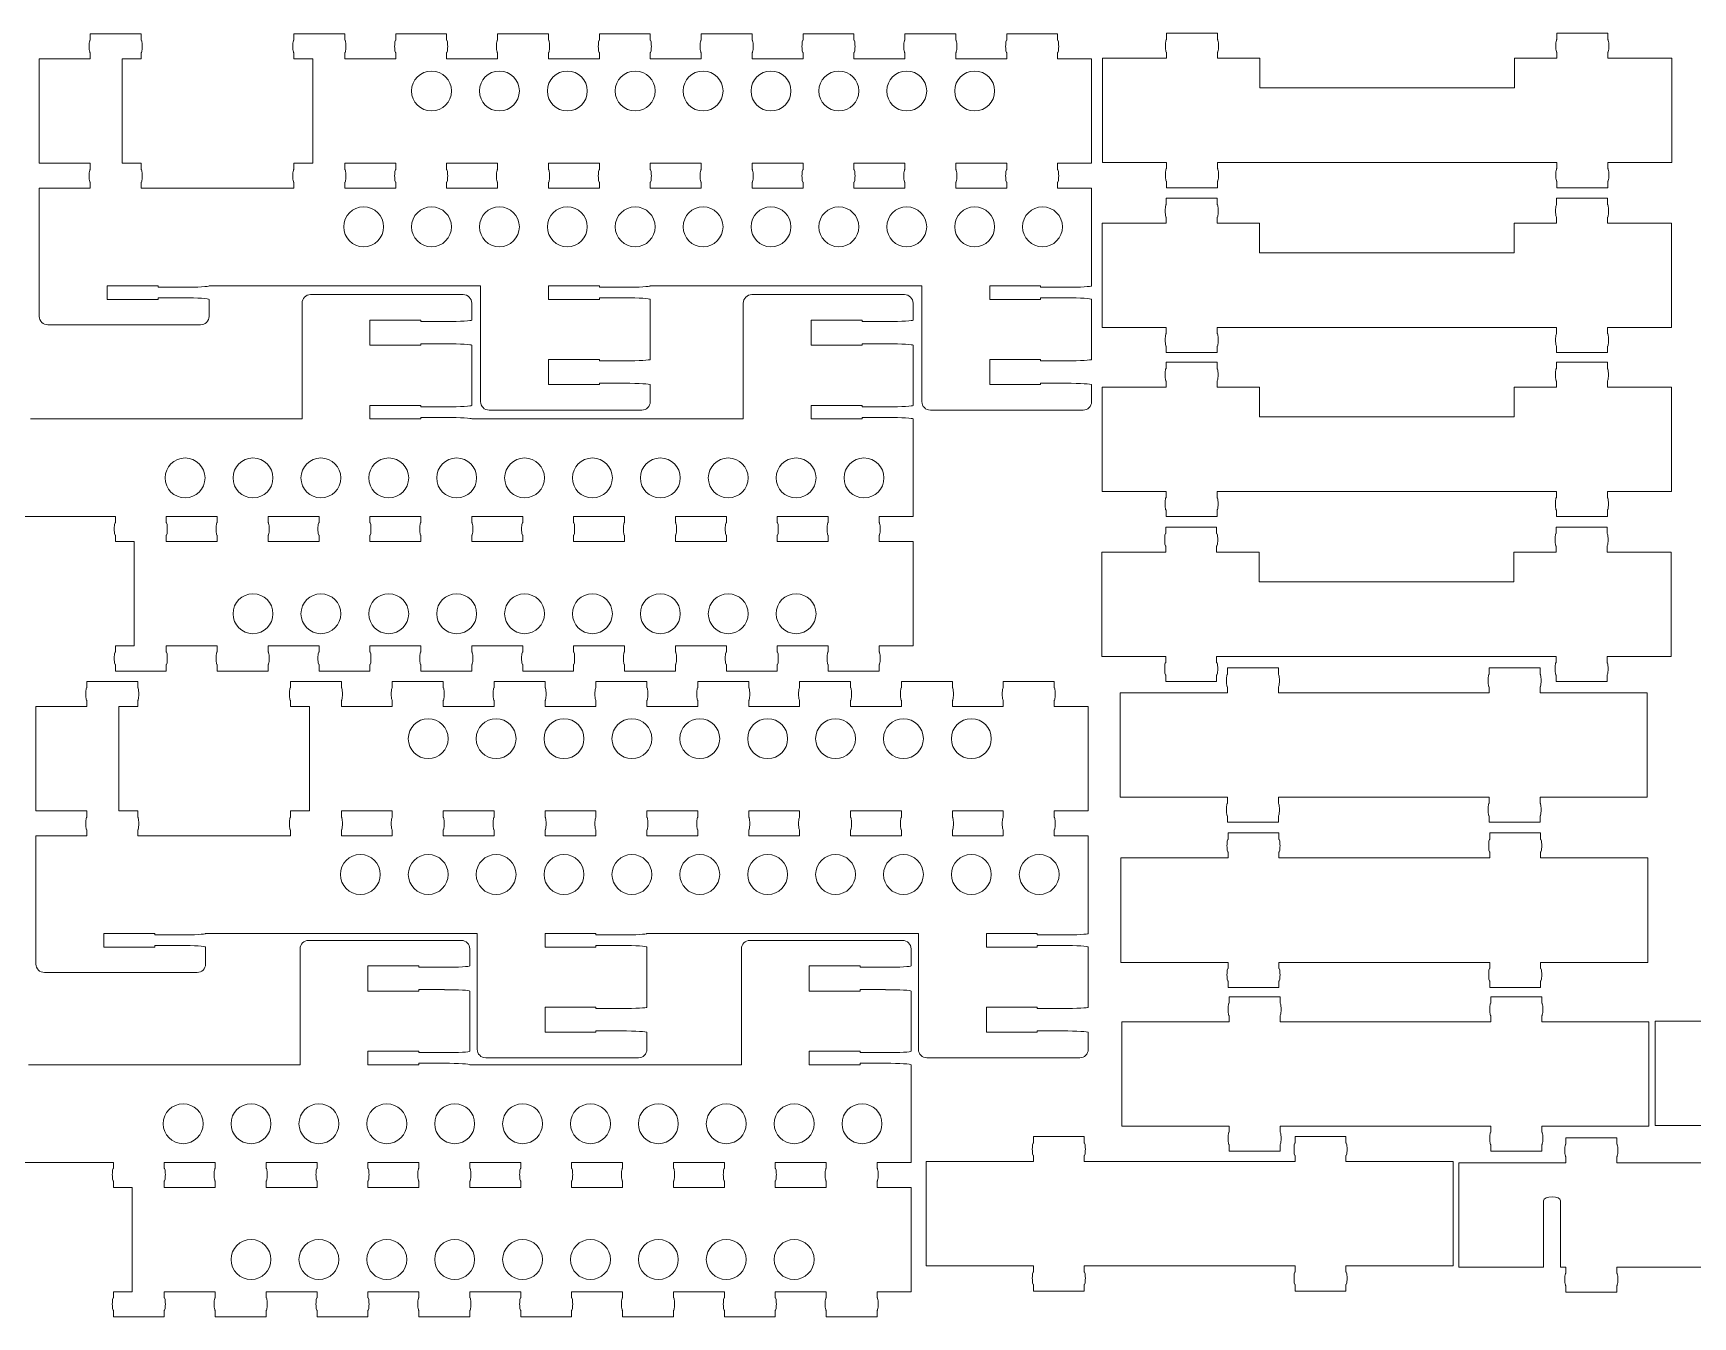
# Model space of a CAD drawing. Header units: millimetres. Extents: x 6 to 617, y 2 to 305.
# Drawn here: x 312.8 to 508.4, y 2.8 to 154 of the extents above; entities that cross this region are included whole.
import ezdxf

# ---------------------------------------------------------------- set-up
doc = ezdxf.new("R2010")
doc.units = ezdxf.units.MM
doc.header["$LTSCALE"] = 12.7
doc.layers.add('Visible', color=1, linetype='Continuous', lineweight=13)

msp = doc.modelspace()

# ---------------------------------------------------------------- linework, layer by layer
at = {"layer": 'Visible'}
for p, q in [((319.52, 153.18), (319.52, 153.93)), ((319.52, 153.93), (325.52, 153.93)), ((325.52, 153.18), (325.52, 153.93)), ((343.52, 153.18), (343.52, 153.93)), ((343.52, 153.93), (349.52, 153.93)), ((349.52, 153.18), (349.52, 153.93)), ((355.52, 153.18), (355.52, 153.93)), ((355.52, 153.93), (361.52, 153.93)), ((361.52, 153.18), (361.52, 153.93)), ((367.52, 153.18), (367.52, 153.93)), ((367.52, 153.93), (373.52, 153.93)), ((373.52, 153.18), (373.52, 153.93)), ((379.52, 153.18), (379.52, 153.93)), ((379.52, 153.93), (385.52, 153.93)), ((385.52, 153.18), (385.52, 153.93)), ((391.52, 153.18), (391.52, 153.93)), ((391.52, 153.93), (397.52, 153.93)), ((397.52, 153.18), (397.52, 153.93)), ((403.52, 153.18), (403.52, 153.93)), ((403.52, 153.93), (409.52, 153.93)), ((409.52, 153.18), (409.52, 153.93)), ((415.52, 153.18), (415.52, 153.93)), ((415.52, 153.93), (421.52, 153.93)), ((421.52, 153.18), (421.52, 153.93)), ((427.52, 153.18), (427.52, 153.93)), ((427.52, 153.93), (433.52, 153.93)), ((433.52, 153.18), (433.52, 153.93)), ((446.35, 153.24), (446.35, 153.99)), ((452.35, 153.99), (446.35, 153.99)), ((452.35, 153.24), (452.35, 153.99)), ((492.35, 153.24), (492.35, 153.99)), ((492.35, 153.99), (498.35, 153.99)), ((498.35, 153.24), (498.35, 153.99)), ((313.52, 150.98), (313.52, 138.68)), ((319.52, 150.98), (313.52, 150.98)), ((319.52, 150.98), (319.52, 151.68)), ((325.52, 150.98), (323.29, 150.98)), ((323.29, 138.68), (323.29, 150.98)), ((325.52, 150.98), (325.52, 151.68)), ((343.52, 150.98), (343.52, 151.68)), ((345.74, 150.98), (343.52, 150.98)), ((345.74, 138.68), (345.74, 150.98)), ((349.52, 150.98), (349.52, 151.68)), ((355.52, 150.98), (349.52, 150.98)), ((355.52, 150.98), (355.52, 151.68)), ((361.52, 150.98), (361.52, 151.68)), ((367.52, 150.98), (361.52, 150.98)), ((367.52, 150.98), (367.52, 151.68)), ((373.52, 150.98), (373.52, 151.68)), ((379.52, 150.98), (373.52, 150.98)), ((379.52, 150.98), (379.52, 151.68)), ((385.52, 150.98), (385.52, 151.68)), ((391.52, 150.98), (385.52, 150.98)), ((391.52, 150.98), (391.52, 151.68)), ((397.52, 150.98), (397.52, 151.68)), ((403.52, 150.98), (397.52, 150.98)), ((403.52, 150.98), (403.52, 151.68)), ((409.52, 150.98), (409.52, 151.68)), ((415.52, 150.98), (409.52, 150.98)), ((415.52, 150.98), (415.52, 151.68)), ((421.52, 150.98), (421.52, 151.68)), ((427.52, 150.98), (421.52, 150.98)), ((427.52, 150.98), (427.52, 151.68)), ((433.52, 150.98), (433.52, 151.68)), ((437.52, 150.98), (433.52, 150.98)), ((437.52, 150.98), (437.52, 138.68)), ((438.8, 138.74), (438.8, 151.04)), ((446.35, 151.04), (438.8, 151.04)), ((446.35, 151.04), (446.35, 151.74)), ((452.35, 151.04), (452.35, 151.74)), ((457.35, 151.04), (452.35, 151.04)), ((457.35, 151.04), (457.35, 147.54)), ((487.35, 151.04), (487.35, 147.54)), ((492.35, 151.04), (487.35, 151.04)), ((492.35, 151.04), (492.35, 151.74)), ((498.35, 151.04), (498.35, 151.74)), ((505.9, 151.04), (498.35, 151.04)), ((505.9, 138.74), (505.9, 151.04)), ((487.35, 147.54), (457.35, 147.54)), ((319.52, 138.68), (313.52, 138.68)), ((319.52, 137.93), (319.52, 138.68)), ((325.52, 138.68), (323.29, 138.68)), ((325.52, 137.93), (325.52, 138.68)), ((343.52, 137.93), (343.52, 138.68)), ((345.74, 138.68), (343.52, 138.68)), ((355.52, 138.68), (349.52, 138.68)), ((349.52, 137.93), (349.52, 138.68)), ((355.52, 137.93), (355.52, 138.68)), ((367.52, 138.68), (361.52, 138.68)), ((361.52, 137.93), (361.52, 138.68)), ((367.52, 137.93), (367.52, 138.68)), ((379.52, 138.68), (373.52, 138.68)), ((373.52, 137.93), (373.52, 138.68)), ((379.52, 137.93), (379.52, 138.68)), ((391.52, 138.68), (385.52, 138.68)), ((385.52, 137.93), (385.52, 138.68)), ((391.52, 137.93), (391.52, 138.68)), ((403.52, 138.68), (397.52, 138.68)), ((397.52, 137.93), (397.52, 138.68)), ((403.52, 137.93), (403.52, 138.68)), ((415.52, 138.68), (409.52, 138.68)), ((409.52, 137.93), (409.52, 138.68)), ((415.52, 137.93), (415.52, 138.68)), ((427.52, 138.68), (421.52, 138.68)), ((421.52, 137.93), (421.52, 138.68)), ((427.52, 137.93), (427.52, 138.68)), ((437.52, 138.68), (433.52, 138.68)), ((433.52, 137.93), (433.52, 138.68)), ((446.35, 138.74), (438.8, 138.74)), ((446.35, 138.74), (446.35, 138.04)), ((492.35, 138.74), (452.35, 138.74)), ((452.35, 138.74), (452.35, 138.04)), ((492.35, 138.74), (492.35, 138.04)), ((505.9, 138.74), (498.35, 138.74)), ((498.35, 138.74), (498.35, 138.04)), ((313.52, 135.73), (313.52, 120.63)), ((313.52, 135.73), (319.52, 135.73)), ((319.52, 135.73), (319.52, 136.43)), ((325.52, 135.73), (325.52, 136.43)), ((325.52, 135.73), (343.52, 135.73)), ((343.52, 135.73), (343.52, 136.43)), ((349.52, 135.73), (349.52, 136.43)), ((349.52, 135.73), (355.52, 135.73)), ((355.52, 135.73), (355.52, 136.43)), ((361.52, 135.73), (361.52, 136.43)), ((361.52, 135.73), (367.52, 135.73)), ((367.52, 135.73), (367.52, 136.43)), ((373.52, 135.73), (373.52, 136.43)), ((373.52, 135.73), (379.52, 135.73)), ((379.52, 135.73), (379.52, 136.43)), ((385.52, 135.73), (385.52, 136.43)), ((385.52, 135.73), (391.52, 135.73)), ((391.52, 135.73), (391.52, 136.43)), ((397.52, 135.73), (397.52, 136.43)), ((397.52, 135.73), (403.52, 135.73)), ((403.52, 135.73), (403.52, 136.43)), ((409.52, 135.73), (409.52, 136.43)), ((409.52, 135.73), (415.52, 135.73)), ((415.52, 135.73), (415.52, 136.43)), ((421.52, 135.73), (421.52, 136.43)), ((421.52, 135.73), (427.52, 135.73)), ((427.52, 135.73), (427.52, 136.43)), ((433.52, 135.73), (433.52, 136.43)), ((433.52, 135.73), (437.52, 135.73)), ((437.52, 135.73), (437.52, 124.23)), ((446.35, 136.54), (446.35, 135.79)), ((452.35, 135.79), (446.35, 135.79)), ((452.35, 136.54), (452.35, 135.79)), ((492.35, 136.54), (492.35, 135.79)), ((492.35, 135.79), (498.35, 135.79)), ((498.35, 136.54), (498.35, 135.79)), ((446.32, 133.8), (446.32, 134.55)), ((452.32, 134.55), (446.32, 134.55)), ((452.32, 133.8), (452.32, 134.55)), ((492.32, 133.8), (492.32, 134.55)), ((492.32, 134.55), (498.32, 134.55)), ((498.32, 133.8), (498.32, 134.55)), ((438.77, 119.3), (438.77, 131.6)), ((446.32, 131.6), (438.77, 131.6)), ((446.32, 131.6), (446.32, 132.3)), ((452.32, 131.6), (452.32, 132.3)), ((457.32, 131.6), (452.32, 131.6)), ((457.32, 131.6), (457.32, 128.1)), ((487.32, 131.6), (487.32, 128.1)), ((492.32, 131.6), (487.32, 131.6)), ((492.32, 131.6), (492.32, 132.3)), ((498.32, 131.6), (498.32, 132.3)), ((505.87, 131.6), (498.32, 131.6)), ((505.87, 119.3), (505.87, 131.6)), ((487.32, 128.1), (457.32, 128.1)), ((327.52, 124.23), (321.52, 124.23)), ((321.52, 124.23), (321.52, 122.63)), ((327.52, 124.06), (327.52, 124.23)), ((330.52, 124.06), (327.52, 124.06)), ((365.52, 124.23), (333.52, 124.23)), ((365.52, 124.23), (365.52, 110.58)), ((379.52, 124.23), (373.52, 124.23)), ((373.52, 124.23), (373.52, 122.63)), ((379.52, 124.06), (379.52, 124.23)), ((382.52, 124.06), (379.52, 124.06)), ((417.52, 124.23), (385.52, 124.23)), ((417.52, 124.23), (417.52, 110.58)), ((431.52, 124.23), (425.52, 124.23)), ((425.52, 124.23), (425.52, 122.63)), ((431.52, 124.06), (431.52, 124.23)), ((434.52, 124.06), (431.52, 124.06)), ((321.52, 122.63), (327.52, 122.63)), ((327.52, 122.81), (327.52, 122.63)), ((330.52, 122.81), (327.52, 122.81)), ((333.52, 122.63), (333.52, 120.63)), ((344.48, 108.54), (344.48, 122.19)), ((345.48, 123.19), (363.48, 123.19)), ((364.48, 120.19), (364.48, 122.19)), ((373.52, 122.63), (379.52, 122.63)), ((379.52, 122.81), (379.52, 122.63)), ((382.52, 122.81), (379.52, 122.81)), ((385.52, 122.63), (385.52, 115.55)), ((396.48, 108.54), (396.48, 122.19)), ((397.48, 123.19), (415.48, 123.19)), ((416.48, 120.19), (416.48, 122.19)), ((425.52, 122.63), (431.52, 122.63)), ((431.52, 122.81), (431.52, 122.63)), ((434.52, 122.81), (431.52, 122.81)), ((437.52, 122.63), (437.52, 115.55)), ((314.52, 119.63), (332.52, 119.63)), ((352.48, 120.19), (358.48, 120.19)), ((352.48, 117.22), (352.48, 120.19)), ((358.48, 120.03), (358.48, 120.19)), ((361.48, 120.03), (358.48, 120.03)), ((404.48, 120.19), (410.48, 120.19)), ((404.48, 117.22), (404.48, 120.19)), ((410.48, 120.03), (410.48, 120.19)), ((413.48, 120.03), (410.48, 120.03)), ((446.32, 119.3), (438.77, 119.3)), ((446.32, 119.3), (446.32, 118.6)), ((492.32, 119.3), (452.32, 119.3)), ((452.32, 119.3), (452.32, 118.6)), ((492.32, 119.3), (492.32, 118.6)), ((505.87, 119.3), (498.32, 119.3)), ((498.32, 119.3), (498.32, 118.6)), ((358.48, 117.39), (358.48, 117.22)), ((361.48, 117.39), (358.48, 117.39)), ((410.48, 117.39), (410.48, 117.22)), ((413.48, 117.39), (410.48, 117.39)), ((352.48, 117.22), (358.48, 117.22)), ((364.48, 110.14), (364.48, 117.22)), ((373.52, 115.55), (379.52, 115.55)), ((373.52, 115.55), (373.52, 112.58)), ((379.52, 115.39), (379.52, 115.55)), ((404.48, 117.22), (410.48, 117.22)), ((416.48, 110.14), (416.48, 117.22)), ((425.52, 115.55), (431.52, 115.55)), ((425.52, 115.55), (425.52, 112.58)), ((431.52, 115.39), (431.52, 115.55)), ((446.32, 117.1), (446.32, 116.35)), ((452.32, 116.35), (446.32, 116.35)), ((452.32, 117.1), (452.32, 116.35)), ((492.32, 117.1), (492.32, 116.35)), ((492.32, 116.35), (498.32, 116.35)), ((498.32, 117.1), (498.32, 116.35)), ((382.52, 115.39), (379.52, 115.39)), ((434.52, 115.39), (431.52, 115.39)), ((446.3, 114.49), (446.3, 115.24)), ((452.3, 115.24), (446.3, 115.24)), ((452.3, 114.49), (452.3, 115.24)), ((492.3, 114.49), (492.3, 115.24)), ((492.3, 115.24), (498.3, 115.24)), ((498.3, 114.49), (498.3, 115.24)), ((373.52, 112.58), (379.52, 112.58)), ((379.52, 112.75), (379.52, 112.58)), ((382.52, 112.75), (379.52, 112.75)), ((385.52, 112.58), (385.52, 110.58)), ((425.52, 112.58), (431.52, 112.58)), ((431.52, 112.75), (431.52, 112.58)), ((434.52, 112.75), (431.52, 112.75)), ((437.52, 112.58), (437.52, 110.58)), ((438.75, 99.99), (438.75, 112.29)), ((446.3, 112.29), (438.75, 112.29)), ((446.3, 112.29), (446.3, 112.99)), ((452.3, 112.29), (452.3, 112.99)), ((457.3, 112.29), (452.3, 112.29)), ((457.3, 112.29), (457.3, 108.79)), ((487.3, 112.29), (487.3, 108.79)), ((492.3, 112.29), (487.3, 112.29)), ((492.3, 112.29), (492.3, 112.99)), ((498.3, 112.29), (498.3, 112.99)), ((505.85, 112.29), (498.3, 112.29)), ((505.85, 99.99), (505.85, 112.29)), ((352.48, 110.14), (358.48, 110.14)), ((352.48, 108.54), (352.48, 110.14)), ((358.48, 109.97), (358.48, 110.14)), ((361.48, 109.97), (358.48, 109.97)), ((366.52, 109.58), (384.52, 109.58)), ((404.48, 110.14), (410.48, 110.14)), ((404.48, 108.54), (404.48, 110.14)), ((410.48, 109.97), (410.48, 110.14)), ((413.48, 109.97), (410.48, 109.97)), ((418.52, 109.58), (436.52, 109.58)), ((344.48, 108.54), (312.48, 108.54)), ((358.48, 108.54), (352.48, 108.54)), ((358.48, 108.72), (358.48, 108.54)), ((361.48, 108.72), (358.48, 108.72)), ((396.48, 108.54), (364.48, 108.54)), ((410.48, 108.54), (404.48, 108.54)), ((410.48, 108.72), (410.48, 108.54)), ((413.48, 108.72), (410.48, 108.72)), ((416.48, 97.04), (416.48, 108.54)), ((487.3, 108.79), (457.3, 108.79)), ((446.3, 99.99), (438.75, 99.99)), ((446.3, 99.99), (446.3, 99.29)), ((492.3, 99.99), (452.3, 99.99)), ((452.3, 99.99), (452.3, 99.29)), ((492.3, 99.99), (492.3, 99.29)), ((505.85, 99.99), (498.3, 99.99)), ((498.3, 99.99), (498.3, 99.29)), ((446.3, 97.79), (446.3, 97.04)), ((452.3, 97.79), (452.3, 97.04)), ((492.3, 97.79), (492.3, 97.04)), ((498.3, 97.79), (498.3, 97.04)), ((304.48, 97.04), (322.48, 97.04)), ((322.48, 97.04), (322.48, 96.34)), ((328.48, 97.04), (334.48, 97.04)), ((328.48, 97.04), (328.48, 96.34)), ((334.48, 97.04), (334.48, 96.34)), ((340.48, 97.04), (346.48, 97.04)), ((340.48, 97.04), (340.48, 96.34)), ((346.48, 97.04), (346.48, 96.34)), ((352.48, 97.04), (358.48, 97.04)), ((352.48, 97.04), (352.48, 96.34)), ((358.48, 97.04), (358.48, 96.34)), ((364.48, 97.04), (370.48, 97.04)), ((364.48, 97.04), (364.48, 96.34)), ((370.48, 97.04), (370.48, 96.34)), ((376.48, 97.04), (382.48, 97.04)), ((376.48, 97.04), (376.48, 96.34)), ((382.48, 97.04), (382.48, 96.34)), ((388.48, 97.04), (394.48, 97.04)), ((388.48, 97.04), (388.48, 96.34)), ((394.48, 97.04), (394.48, 96.34)), ((400.48, 97.04), (406.48, 97.04)), ((400.48, 97.04), (400.48, 96.34)), ((406.48, 97.04), (406.48, 96.34)), ((412.48, 97.04), (416.48, 97.04)), ((412.48, 97.04), (412.48, 96.34)), ((452.3, 97.04), (446.3, 97.04)), ((492.3, 97.04), (498.3, 97.04)), ((322.48, 94.84), (322.48, 94.09)), ((322.48, 94.09), (324.7, 94.09)), ((324.7, 81.79), (324.7, 94.09)), ((328.48, 94.84), (328.48, 94.09)), ((334.48, 94.09), (328.48, 94.09)), ((334.48, 94.84), (334.48, 94.09)), ((340.48, 94.84), (340.48, 94.09)), ((346.48, 94.09), (340.48, 94.09)), ((346.48, 94.84), (346.48, 94.09)), ((352.48, 94.84), (352.48, 94.09)), ((358.48, 94.09), (352.48, 94.09)), ((358.48, 94.84), (358.48, 94.09)), ((364.48, 94.84), (364.48, 94.09)), ((370.48, 94.09), (364.48, 94.09)), ((370.48, 94.84), (370.48, 94.09)), ((376.48, 94.84), (376.48, 94.09)), ((382.48, 94.09), (376.48, 94.09)), ((382.48, 94.84), (382.48, 94.09)), ((388.48, 94.84), (388.48, 94.09)), ((394.48, 94.09), (388.48, 94.09)), ((394.48, 94.84), (394.48, 94.09)), ((400.48, 94.84), (400.48, 94.09)), ((406.48, 94.09), (400.48, 94.09)), ((406.48, 94.84), (406.48, 94.09)), ((412.48, 94.84), (412.48, 94.09)), ((416.48, 94.09), (412.48, 94.09)), ((416.48, 81.79), (416.48, 94.09)), ((446.26, 95.05), (446.26, 95.8)), ((452.26, 95.8), (446.26, 95.8)), ((452.26, 95.05), (452.26, 95.8)), ((492.26, 95.05), (492.26, 95.8)), ((492.26, 95.8), (498.26, 95.8)), ((498.26, 95.05), (498.26, 95.8)), ((438.71, 80.55), (438.71, 92.85)), ((446.26, 92.85), (438.71, 92.85)), ((446.26, 92.85), (446.26, 93.55)), ((452.26, 92.85), (452.26, 93.55)), ((457.26, 92.85), (452.26, 92.85)), ((457.26, 92.85), (457.26, 89.35)), ((487.26, 92.85), (487.26, 89.35)), ((492.26, 92.85), (487.26, 92.85)), ((492.26, 92.85), (492.26, 93.55)), ((498.26, 92.85), (498.26, 93.55)), ((505.81, 92.85), (498.26, 92.85)), ((505.81, 80.55), (505.81, 92.85)), ((487.26, 89.35), (457.26, 89.35)), ((322.48, 81.79), (322.48, 81.09)), ((322.48, 81.79), (324.7, 81.79)), ((334.48, 81.79), (328.48, 81.79)), ((328.48, 81.79), (328.48, 81.09)), ((334.48, 81.79), (334.48, 81.09)), ((346.48, 81.79), (340.48, 81.79)), ((340.48, 81.79), (340.48, 81.09)), ((346.48, 81.79), (346.48, 81.09)), ((358.48, 81.79), (352.48, 81.79)), ((352.48, 81.79), (352.48, 81.09)), ((358.48, 81.79), (358.48, 81.09)), ((370.48, 81.79), (364.48, 81.79)), ((364.48, 81.79), (364.48, 81.09)), ((370.48, 81.79), (370.48, 81.09)), ((382.48, 81.79), (376.48, 81.79)), ((376.48, 81.79), (376.48, 81.09)), ((382.48, 81.79), (382.48, 81.09)), ((394.48, 81.79), (388.48, 81.79)), ((388.48, 81.79), (388.48, 81.09)), ((394.48, 81.79), (394.48, 81.09)), ((406.48, 81.79), (400.48, 81.79)), ((400.48, 81.79), (400.48, 81.09)), ((406.48, 81.79), (406.48, 81.09)), ((416.48, 81.79), (412.48, 81.79)), ((412.48, 81.79), (412.48, 81.09)), ((446.26, 80.55), (438.71, 80.55)), ((446.26, 80.55), (446.26, 79.85)), ((492.26, 80.55), (452.26, 80.55)), ((452.26, 80.55), (452.26, 79.85)), ((492.26, 80.55), (492.26, 79.85)), ((505.81, 80.55), (498.26, 80.55)), ((498.26, 80.55), (498.26, 79.85)), ((322.48, 79.59), (322.48, 78.84)), ((322.48, 78.84), (328.48, 78.84)), ((328.48, 79.59), (328.48, 78.84)), ((334.48, 79.59), (334.48, 78.84)), ((334.48, 78.84), (340.48, 78.84)), ((340.48, 79.59), (340.48, 78.84)), ((346.48, 79.59), (346.48, 78.84)), ((346.48, 78.84), (352.48, 78.84)), ((352.48, 79.59), (352.48, 78.84)), ((358.48, 79.59), (358.48, 78.84)), ((358.48, 78.84), (364.48, 78.84)), ((364.48, 79.59), (364.48, 78.84)), ((370.48, 79.59), (370.48, 78.84)), ((370.48, 78.84), (376.48, 78.84)), ((376.48, 79.59), (376.48, 78.84)), ((382.48, 79.59), (382.48, 78.84)), ((382.48, 78.84), (388.48, 78.84)), ((388.48, 79.59), (388.48, 78.84)), ((394.48, 79.59), (394.48, 78.84)), ((394.48, 78.84), (400.48, 78.84)), ((400.48, 79.59), (400.48, 78.84)), ((406.48, 79.59), (406.48, 78.84)), ((406.48, 78.84), (412.48, 78.84)), ((412.48, 79.59), (412.48, 78.84)), ((446.26, 78.35), (446.26, 77.6)), ((452.26, 78.35), (452.26, 77.6)), ((453.53, 78.47), (453.53, 79.22)), ((459.53, 79.22), (453.53, 79.22)), ((459.53, 78.47), (459.53, 79.22)), ((484.37, 78.47), (484.37, 79.22)), ((484.37, 79.22), (490.37, 79.22)), ((490.37, 78.47), (490.37, 79.22)), ((492.26, 78.35), (492.26, 77.6)), ((498.26, 78.35), (498.26, 77.6)), ((319.12, 76.87), (319.12, 77.62)), ((319.12, 77.62), (325.12, 77.62)), ((325.12, 76.87), (325.12, 77.62)), ((343.12, 76.87), (343.12, 77.62)), ((343.12, 77.62), (349.12, 77.62)), ((349.12, 76.87), (349.12, 77.62)), ((355.12, 76.87), (355.12, 77.62)), ((355.12, 77.62), (361.12, 77.62)), ((361.12, 76.87), (361.12, 77.62)), ((367.12, 76.87), (367.12, 77.62)), ((367.12, 77.62), (373.12, 77.62)), ((373.12, 76.87), (373.12, 77.62)), ((379.12, 76.87), (379.12, 77.62)), ((379.12, 77.62), (385.12, 77.62)), ((385.12, 76.87), (385.12, 77.62)), ((391.12, 76.87), (391.12, 77.62)), ((391.12, 77.62), (397.12, 77.62)), ((397.12, 76.87), (397.12, 77.62)), ((403.12, 76.87), (403.12, 77.62)), ((403.12, 77.62), (409.12, 77.62)), ((409.12, 76.87), (409.12, 77.62)), ((415.12, 76.87), (415.12, 77.62)), ((415.12, 77.62), (421.12, 77.62)), ((421.12, 76.87), (421.12, 77.62)), ((427.12, 76.87), (427.12, 77.62)), ((427.12, 77.62), (433.12, 77.62)), ((433.12, 76.87), (433.12, 77.62)), ((452.26, 77.6), (446.26, 77.6)), ((453.53, 76.27), (453.53, 76.97)), ((459.53, 76.27), (459.53, 76.97)), ((484.37, 76.27), (484.37, 76.97)), ((490.37, 76.27), (490.37, 76.97)), ((492.26, 77.6), (498.26, 77.6)), ((313.12, 74.67), (313.12, 62.37)), ((319.12, 74.67), (313.12, 74.67)), ((319.12, 74.67), (319.12, 75.37)), ((325.12, 74.67), (322.9, 74.67)), ((322.9, 62.37), (322.9, 74.67)), ((325.12, 74.67), (325.12, 75.37)), ((343.12, 74.67), (343.12, 75.37)), ((345.35, 74.67), (343.12, 74.67)), ((345.35, 62.37), (345.35, 74.67)), ((349.12, 74.67), (349.12, 75.37)), ((355.12, 74.67), (349.12, 74.67)), ((355.12, 74.67), (355.12, 75.37)), ((361.12, 74.67), (361.12, 75.37)), ((367.12, 74.67), (361.12, 74.67)), ((367.12, 74.67), (367.12, 75.37)), ((373.12, 74.67), (373.12, 75.37)), ((379.12, 74.67), (373.12, 74.67)), ((379.12, 74.67), (379.12, 75.37)), ((385.12, 74.67), (385.12, 75.37)), ((391.12, 74.67), (385.12, 74.67)), ((391.12, 74.67), (391.12, 75.37)), ((397.12, 74.67), (397.12, 75.37)), ((403.12, 74.67), (397.12, 74.67)), ((403.12, 74.67), (403.12, 75.37)), ((409.12, 74.67), (409.12, 75.37)), ((415.12, 74.67), (409.12, 74.67)), ((415.12, 74.67), (415.12, 75.37)), ((421.12, 74.67), (421.12, 75.37)), ((427.12, 74.67), (421.12, 74.67)), ((427.12, 74.67), (427.12, 75.37)), ((433.12, 74.67), (433.12, 75.37)), ((437.12, 74.67), (433.12, 74.67)), ((437.12, 74.67), (437.12, 62.37)), ((440.9, 63.97), (440.9, 76.27)), ((453.53, 76.27), (440.9, 76.27)), ((484.37, 76.27), (459.53, 76.27)), ((503, 76.27), (490.37, 76.27)), ((503, 63.97), (503, 76.27)), ((453.53, 63.97), (440.9, 63.97)), ((453.53, 63.97), (453.53, 63.27)), ((484.37, 63.97), (459.53, 63.97)), ((459.53, 63.97), (459.53, 63.27)), ((484.37, 63.97), (484.37, 63.27)), ((503, 63.97), (490.37, 63.97)), ((490.37, 63.97), (490.37, 63.27)), ((319.12, 62.37), (313.12, 62.37)), ((319.12, 61.62), (319.12, 62.37)), ((325.12, 62.37), (322.9, 62.37)), ((325.12, 61.62), (325.12, 62.37)), ((343.12, 61.62), (343.12, 62.37)), ((345.35, 62.37), (343.12, 62.37)), ((355.12, 62.37), (349.12, 62.37)), ((349.12, 61.62), (349.12, 62.37)), ((355.12, 61.62), (355.12, 62.37)), ((367.12, 62.37), (361.12, 62.37)), ((361.12, 61.62), (361.12, 62.37)), ((367.12, 61.62), (367.12, 62.37)), ((379.12, 62.37), (373.12, 62.37)), ((373.12, 61.62), (373.12, 62.37)), ((379.12, 61.62), (379.12, 62.37)), ((391.12, 62.37), (385.12, 62.37)), ((385.12, 61.62), (385.12, 62.37)), ((391.12, 61.62), (391.12, 62.37)), ((403.12, 62.37), (397.12, 62.37)), ((397.12, 61.62), (397.12, 62.37)), ((403.12, 61.62), (403.12, 62.37)), ((415.12, 62.37), (409.12, 62.37)), ((409.12, 61.62), (409.12, 62.37)), ((415.12, 61.62), (415.12, 62.37)), ((427.12, 62.37), (421.12, 62.37)), ((421.12, 61.62), (421.12, 62.37)), ((427.12, 61.62), (427.12, 62.37)), ((437.12, 62.37), (433.12, 62.37)), ((433.12, 61.62), (433.12, 62.37)), ((453.53, 61.77), (453.53, 61.02)), ((459.53, 61.02), (453.53, 61.02)), ((459.53, 61.77), (459.53, 61.02)), ((484.37, 61.77), (484.37, 61.02)), ((484.37, 61.02), (490.37, 61.02)), ((490.37, 61.77), (490.37, 61.02)), ((313.12, 59.42), (313.12, 44.32)), ((313.12, 59.42), (319.12, 59.42)), ((319.12, 59.42), (319.12, 60.12)), ((325.12, 59.42), (325.12, 60.12)), ((325.12, 59.42), (343.12, 59.42)), ((343.12, 59.42), (343.12, 60.12)), ((349.12, 59.42), (349.12, 60.12)), ((349.12, 59.42), (355.12, 59.42)), ((355.12, 59.42), (355.12, 60.12)), ((361.12, 59.42), (361.12, 60.12)), ((361.12, 59.42), (367.12, 59.42)), ((367.12, 59.42), (367.12, 60.12)), ((373.12, 59.42), (373.12, 60.12)), ((373.12, 59.42), (379.12, 59.42)), ((379.12, 59.42), (379.12, 60.12)), ((385.12, 59.42), (385.12, 60.12)), ((385.12, 59.42), (391.12, 59.42)), ((391.12, 59.42), (391.12, 60.12)), ((397.12, 59.42), (397.12, 60.12)), ((397.12, 59.42), (403.12, 59.42)), ((403.12, 59.42), (403.12, 60.12)), ((409.12, 59.42), (409.12, 60.12)), ((409.12, 59.42), (415.12, 59.42)), ((415.12, 59.42), (415.12, 60.12)), ((421.12, 59.42), (421.12, 60.12)), ((421.12, 59.42), (427.12, 59.42)), ((427.12, 59.42), (427.12, 60.12)), ((433.12, 59.42), (433.12, 60.12)), ((433.12, 59.42), (437.12, 59.42)), ((437.12, 59.42), (437.12, 47.92)), ((453.6, 59.01), (453.6, 59.76)), ((459.6, 59.76), (453.6, 59.76)), ((459.6, 59.01), (459.6, 59.76)), ((484.44, 59.01), (484.44, 59.76)), ((484.44, 59.76), (490.44, 59.76)), ((490.44, 59.01), (490.44, 59.76)), ((440.97, 44.51), (440.97, 56.81)), ((453.6, 56.81), (440.97, 56.81)), ((453.6, 56.81), (453.6, 57.51)), ((459.6, 56.81), (459.6, 57.51)), ((484.44, 56.81), (459.6, 56.81)), ((484.44, 56.81), (484.44, 57.51)), ((490.44, 56.81), (490.44, 57.51)), ((503.07, 56.81), (490.44, 56.81)), ((503.07, 44.51), (503.07, 56.81)), ((327.12, 47.92), (321.12, 47.92)), ((321.12, 47.92), (321.12, 46.32)), ((327.12, 47.75), (327.12, 47.92)), ((330.12, 47.75), (327.12, 47.75)), ((365.12, 47.92), (333.12, 47.92)), ((345.25, 47.1), (363.25, 47.1)), ((365.12, 47.92), (365.12, 34.27)), ((379.12, 47.92), (373.12, 47.92)), ((373.12, 47.92), (373.12, 46.32)), ((379.12, 47.75), (379.12, 47.92)), ((382.12, 47.75), (379.12, 47.75)), ((417.12, 47.92), (385.12, 47.92)), ((397.25, 47.1), (415.25, 47.1)), ((417.12, 47.92), (417.12, 34.27)), ((431.12, 47.92), (425.12, 47.92)), ((425.12, 47.92), (425.12, 46.32)), ((431.12, 47.75), (431.12, 47.92)), ((434.12, 47.75), (431.12, 47.75)), ((321.12, 46.32), (327.12, 46.32)), ((327.12, 46.5), (327.12, 46.32)), ((330.12, 46.5), (327.12, 46.5)), ((333.12, 46.32), (333.12, 44.32)), ((344.25, 32.45), (344.25, 46.1)), ((364.25, 44.1), (364.25, 46.1)), ((373.12, 46.32), (379.12, 46.32)), ((379.12, 46.5), (379.12, 46.32)), ((382.12, 46.5), (379.12, 46.5)), ((385.12, 46.32), (385.12, 39.24)), ((396.25, 32.45), (396.25, 46.1)), ((416.25, 44.1), (416.25, 46.1)), ((425.12, 46.32), (431.12, 46.32)), ((431.12, 46.5), (431.12, 46.32)), ((434.12, 46.5), (431.12, 46.5)), ((437.12, 46.32), (437.12, 39.24)), ((314.12, 43.32), (332.12, 43.32)), ((352.25, 44.1), (358.25, 44.1)), ((352.25, 41.13), (352.25, 44.1)), ((358.25, 43.94), (358.25, 44.1)), ((361.25, 43.94), (358.25, 43.94)), ((404.25, 44.1), (410.25, 44.1)), ((404.25, 41.13), (404.25, 44.1)), ((410.25, 43.94), (410.25, 44.1)), ((413.25, 43.94), (410.25, 43.94)), ((453.6, 44.51), (440.97, 44.51)), ((453.6, 44.51), (453.6, 43.81)), ((484.44, 44.51), (459.6, 44.51)), ((459.6, 44.51), (459.6, 43.81)), ((484.44, 44.51), (484.44, 43.81)), ((503.07, 44.51), (490.44, 44.51)), ((490.44, 44.51), (490.44, 43.81)), ((352.25, 41.13), (358.25, 41.13)), ((358.25, 41.3), (358.25, 41.13)), ((361.25, 41.3), (358.25, 41.3)), ((364.25, 34.05), (364.25, 41.13)), ((404.25, 41.13), (410.25, 41.13)), ((410.25, 41.3), (410.25, 41.13)), ((413.25, 41.3), (410.25, 41.3)), ((416.25, 34.05), (416.25, 41.13)), ((453.6, 42.31), (453.6, 41.56)), ((459.6, 41.56), (453.6, 41.56)), ((459.6, 42.31), (459.6, 41.56)), ((484.44, 42.31), (484.44, 41.56)), ((484.44, 41.56), (490.44, 41.56)), ((490.44, 42.31), (490.44, 41.56)), ((373.12, 39.24), (379.12, 39.24)), ((373.12, 39.24), (373.12, 36.27)), ((379.12, 39.08), (379.12, 39.24)), ((425.12, 39.24), (431.12, 39.24)), ((425.12, 39.24), (425.12, 36.27)), ((431.12, 39.08), (431.12, 39.24)), ((453.73, 39.72), (453.73, 40.47)), ((459.73, 40.47), (453.73, 40.47)), ((459.73, 39.72), (459.73, 40.47)), ((484.57, 39.72), (484.57, 40.47)), ((484.57, 40.47), (490.57, 40.47)), ((490.57, 39.72), (490.57, 40.47)), ((382.12, 39.08), (379.12, 39.08)), ((434.12, 39.08), (431.12, 39.08)), ((441.1, 25.22), (441.1, 37.52)), ((453.73, 37.52), (441.1, 37.52)), ((453.73, 37.52), (453.73, 38.22)), ((459.73, 37.52), (459.73, 38.22)), ((484.57, 37.52), (459.73, 37.52)), ((484.57, 37.52), (484.57, 38.22)), ((490.57, 37.52), (490.57, 38.22)), ((503.2, 37.52), (490.57, 37.52)), ((503.2, 25.22), (503.2, 37.52)), ((503.92, 25.29), (503.92, 37.59)), ((516.55, 37.59), (503.92, 37.59)), ((373.12, 36.27), (379.12, 36.27)), ((379.12, 36.44), (379.12, 36.27)), ((382.12, 36.44), (379.12, 36.44)), ((385.12, 36.27), (385.12, 34.27)), ((425.12, 36.27), (431.12, 36.27)), ((431.12, 36.44), (431.12, 36.27)), ((434.12, 36.44), (431.12, 36.44)), ((437.12, 36.27), (437.12, 34.27)), ((352.25, 34.05), (358.25, 34.05)), ((352.25, 32.45), (352.25, 34.05)), ((358.25, 33.88), (358.25, 34.05)), ((361.25, 33.88), (358.25, 33.88)), ((366.12, 33.27), (384.12, 33.27)), ((404.25, 34.05), (410.25, 34.05)), ((404.25, 32.45), (404.25, 34.05)), ((410.25, 33.88), (410.25, 34.05)), ((413.25, 33.88), (410.25, 33.88)), ((418.12, 33.27), (436.12, 33.27)), ((344.25, 32.45), (312.25, 32.45)), ((358.25, 32.45), (352.25, 32.45)), ((358.25, 32.63), (358.25, 32.45)), ((361.25, 32.63), (358.25, 32.63)), ((396.25, 32.45), (364.25, 32.45)), ((410.25, 32.45), (404.25, 32.45)), ((410.25, 32.63), (410.25, 32.45)), ((413.25, 32.63), (410.25, 32.63)), ((416.25, 20.95), (416.25, 32.45)), ((430.66, 23.24), (430.66, 23.99)), ((436.66, 23.99), (430.66, 23.99)), ((436.66, 23.24), (436.66, 23.99)), ((453.73, 25.22), (441.1, 25.22)), ((453.73, 25.22), (453.73, 24.52)), ((484.57, 25.22), (459.73, 25.22)), ((459.73, 25.22), (459.73, 24.52)), ((461.5, 23.24), (461.5, 23.99)), ((461.5, 23.99), (467.5, 23.99)), ((467.5, 23.24), (467.5, 23.99)), ((484.57, 25.22), (484.57, 24.52)), ((503.2, 25.22), (490.57, 25.22)), ((490.57, 25.22), (490.57, 24.52)), ((493.41, 23.1), (493.41, 23.85)), ((499.41, 23.85), (493.41, 23.85)), ((499.41, 23.1), (499.41, 23.85)), ((513.92, 25.29), (503.92, 25.29)), ((430.66, 21.04), (430.66, 21.74)), ((436.66, 21.04), (436.66, 21.74)), ((453.73, 23.02), (453.73, 22.27)), ((459.73, 22.27), (453.73, 22.27)), ((459.73, 23.02), (459.73, 22.27)), ((461.5, 21.04), (461.5, 21.74)), ((467.5, 21.04), (467.5, 21.74)), ((484.57, 23.02), (484.57, 22.27)), ((484.57, 22.27), (490.57, 22.27)), ((490.57, 23.02), (490.57, 22.27)), ((493.41, 20.9), (493.41, 21.6)), ((499.41, 20.9), (499.41, 21.6)), ((304.25, 20.95), (322.25, 20.95)), ((322.25, 20.95), (322.25, 20.25)), ((328.25, 20.95), (334.25, 20.95)), ((328.25, 20.95), (328.25, 20.25)), ((334.25, 20.95), (334.25, 20.25)), ((340.25, 20.95), (346.25, 20.95)), ((340.25, 20.95), (340.25, 20.25)), ((346.25, 20.95), (346.25, 20.25)), ((352.25, 20.95), (358.25, 20.95)), ((352.25, 20.95), (352.25, 20.25)), ((358.25, 20.95), (358.25, 20.25)), ((364.25, 20.95), (370.25, 20.95)), ((364.25, 20.95), (364.25, 20.25)), ((370.25, 20.95), (370.25, 20.25)), ((376.25, 20.95), (382.25, 20.95)), ((376.25, 20.95), (376.25, 20.25)), ((382.25, 20.95), (382.25, 20.25)), ((388.25, 20.95), (394.25, 20.95)), ((388.25, 20.95), (388.25, 20.25)), ((394.25, 20.95), (394.25, 20.25)), ((400.25, 20.95), (406.25, 20.95)), ((400.25, 20.95), (400.25, 20.25)), ((406.25, 20.95), (406.25, 20.25)), ((412.25, 20.95), (416.25, 20.95)), ((412.25, 20.95), (412.25, 20.25)), ((418.03, 8.74), (418.03, 21.04)), ((430.66, 21.04), (418.03, 21.04)), ((461.5, 21.04), (436.66, 21.04)), ((480.13, 21.04), (467.5, 21.04)), ((480.13, 8.74), (480.13, 21.04)), ((480.78, 8.6), (480.78, 20.9)), ((493.41, 20.9), (480.78, 20.9)), ((524.25, 20.9), (499.41, 20.9)), ((322.25, 18.75), (322.25, 18)), ((322.25, 18), (324.47, 18)), ((324.47, 5.7), (324.47, 18)), ((328.25, 18.75), (328.25, 18)), ((334.25, 18), (328.25, 18)), ((334.25, 18.75), (334.25, 18)), ((340.25, 18.75), (340.25, 18)), ((346.25, 18), (340.25, 18)), ((346.25, 18.75), (346.25, 18)), ((352.25, 18.75), (352.25, 18)), ((358.25, 18), (352.25, 18)), ((358.25, 18.75), (358.25, 18)), ((364.25, 18.75), (364.25, 18)), ((370.25, 18), (364.25, 18)), ((370.25, 18.75), (370.25, 18)), ((376.25, 18.75), (376.25, 18)), ((382.25, 18), (376.25, 18)), ((382.25, 18.75), (382.25, 18)), ((388.25, 18.75), (388.25, 18)), ((394.25, 18), (388.25, 18)), ((394.25, 18.75), (394.25, 18)), ((400.25, 18.75), (400.25, 18)), ((406.25, 18), (400.25, 18)), ((406.25, 18.75), (406.25, 18)), ((412.25, 18.75), (412.25, 18)), ((416.25, 18), (412.25, 18)), ((416.25, 5.7), (416.25, 18)), ((490.78, 8.6), (490.78, 16.4)), ((492.78, 8.6), (492.78, 16.4)), ((430.66, 8.74), (418.03, 8.74)), ((430.66, 8.74), (430.66, 8.04)), ((461.5, 8.74), (436.66, 8.74)), ((436.66, 8.74), (436.66, 8.04)), ((461.5, 8.74), (461.5, 8.04)), ((480.13, 8.74), (467.5, 8.74)), ((467.5, 8.74), (467.5, 8.04)), ((490.78, 8.6), (480.78, 8.6)), ((493.41, 8.6), (492.78, 8.6)), ((493.41, 8.6), (493.41, 7.9)), ((524.25, 8.6), (499.41, 8.6)), ((499.41, 8.6), (499.41, 7.9)), ((430.66, 6.54), (430.66, 5.79)), ((436.66, 6.54), (436.66, 5.79)), ((461.5, 6.54), (461.5, 5.79)), ((467.5, 6.54), (467.5, 5.79)), ((493.41, 6.4), (493.41, 5.65)), ((499.41, 6.4), (499.41, 5.65)), ((322.25, 5.7), (322.25, 5)), ((322.25, 5.7), (324.47, 5.7)), ((334.25, 5.7), (328.25, 5.7)), ((328.25, 5.7), (328.25, 5)), ((334.25, 5.7), (334.25, 5)), ((346.25, 5.7), (340.25, 5.7)), ((340.25, 5.7), (340.25, 5)), ((346.25, 5.7), (346.25, 5)), ((358.25, 5.7), (352.25, 5.7)), ((352.25, 5.7), (352.25, 5)), ((358.25, 5.7), (358.25, 5)), ((370.25, 5.7), (364.25, 5.7)), ((364.25, 5.7), (364.25, 5)), ((370.25, 5.7), (370.25, 5)), ((382.25, 5.7), (376.25, 5.7)), ((376.25, 5.7), (376.25, 5)), ((382.25, 5.7), (382.25, 5)), ((394.25, 5.7), (388.25, 5.7)), ((388.25, 5.7), (388.25, 5)), ((394.25, 5.7), (394.25, 5)), ((406.25, 5.7), (400.25, 5.7)), ((400.25, 5.7), (400.25, 5)), ((406.25, 5.7), (406.25, 5)), ((416.25, 5.7), (412.25, 5.7)), ((412.25, 5.7), (412.25, 5)), ((436.66, 5.79), (430.66, 5.79)), ((461.5, 5.79), (467.5, 5.79)), ((499.41, 5.65), (493.41, 5.65)), ((322.25, 3.5), (322.25, 2.75)), ((322.25, 2.75), (328.25, 2.75)), ((328.25, 3.5), (328.25, 2.75)), ((334.25, 3.5), (334.25, 2.75)), ((334.25, 2.75), (340.25, 2.75)), ((340.25, 3.5), (340.25, 2.75)), ((346.25, 3.5), (346.25, 2.75)), ((346.25, 2.75), (352.25, 2.75)), ((352.25, 3.5), (352.25, 2.75)), ((358.25, 3.5), (358.25, 2.75)), ((358.25, 2.75), (364.25, 2.75)), ((364.25, 3.5), (364.25, 2.75)), ((370.25, 3.5), (370.25, 2.75)), ((370.25, 2.75), (376.25, 2.75)), ((376.25, 3.5), (376.25, 2.75)), ((382.25, 3.5), (382.25, 2.75)), ((382.25, 2.75), (388.25, 2.75)), ((388.25, 3.5), (388.25, 2.75)), ((394.25, 3.5), (394.25, 2.75)), ((394.25, 2.75), (400.25, 2.75)), ((400.25, 3.5), (400.25, 2.75)), ((406.25, 3.5), (406.25, 2.75)), ((406.25, 2.75), (412.25, 2.75)), ((412.25, 3.5), (412.25, 2.75))]:
    msp.add_line(p, q, dxfattribs=at)
for centre in [(359.74, 147.18), (367.74, 147.18), (375.74, 147.18), (383.74, 147.18), (391.74, 147.18), (399.74, 147.18), (407.74, 147.18), (415.74, 147.18), (423.74, 147.18), (351.74, 131.18), (359.74, 131.18), (367.74, 131.18), (375.74, 131.18), (383.74, 131.18), (391.74, 131.18), (399.74, 131.18), (407.74, 131.18), (415.74, 131.18), (423.74, 131.18), (431.74, 131.18), (330.7, 101.59), (338.7, 101.59), (346.7, 101.59), (354.7, 101.59), (362.7, 101.59), (370.7, 101.59), (378.7, 101.59), (386.7, 101.59), (394.7, 101.59), (402.7, 101.59), (410.7, 101.59), (338.7, 85.59), (346.7, 85.59), (354.7, 85.59), (362.7, 85.59), (370.7, 85.59), (378.7, 85.59), (386.7, 85.59), (394.7, 85.59), (402.7, 85.59), (359.35, 70.87), (367.35, 70.87), (375.35, 70.87), (383.35, 70.87), (391.35, 70.87), (399.35, 70.87), (407.35, 70.87), (415.35, 70.87), (423.35, 70.87), (351.35, 54.87), (359.35, 54.87), (367.35, 54.87), (375.35, 54.87), (383.35, 54.87), (391.35, 54.87), (399.35, 54.87), (407.35, 54.87), (415.35, 54.87), (423.35, 54.87), (431.35, 54.87), (330.47, 25.5), (338.47, 25.5), (346.47, 25.5), (354.47, 25.5), (362.47, 25.5), (370.47, 25.5), (378.47, 25.5), (386.47, 25.5), (394.47, 25.5), (402.47, 25.5), (410.47, 25.5), (338.47, 9.5), (346.47, 9.5), (354.47, 9.5), (362.47, 9.5), (370.47, 9.5), (378.47, 9.5), (386.47, 9.5), (394.47, 9.5), (402.47, 9.5)]:
    msp.add_circle(centre, 2.35, dxfattribs=at)
for centre, start, end in [((345.48, 122.19), 90, 180), ((363.48, 122.19), 0, 90), ((397.48, 122.19), 90, 180), ((415.48, 122.19), 0, 90), ((314.52, 120.63), 180, 270), ((332.52, 120.63), 270, 0), ((366.52, 110.58), 180, 270), ((384.52, 110.58), 270, 0), ((418.52, 110.58), 180, 270), ((436.52, 110.58), 270, 0), ((345.25, 46.1), 90, 180), ((363.25, 46.1), 0, 90), ((397.25, 46.1), 90, 180), ((415.25, 46.1), 0, 90), ((314.12, 44.32), 180, 270), ((332.12, 44.32), 270, 0), ((366.12, 34.27), 180, 270), ((384.12, 34.27), 270, 0), ((418.12, 34.27), 180, 270), ((436.12, 34.27), 270, 0)]:
    msp.add_arc(centre, 1, start, end, dxfattribs=at)
for centre, major_axis, ratio, start_param, end_param in [((319.52, 152.43), (0, 0.75), 0.166667, 0, 3.141593), ((325.52, 152.43), (0, -0.75), 0.166667, 0, 3.141593), ((343.52, 152.43), (0, 0.75), 0.166667, 0, 3.141593), ((349.52, 152.43), (0, -0.75), 0.166667, 0, 3.141593), ((355.52, 152.43), (0, 0.75), 0.166667, 0, 3.141593), ((361.52, 152.43), (0, -0.75), 0.166667, 0, 3.141593), ((367.52, 152.43), (0, 0.75), 0.166667, 0, 3.141593), ((373.52, 152.43), (0, -0.75), 0.166667, 0, 3.141593), ((379.52, 152.43), (0, 0.75), 0.166667, 0, 3.141593), ((385.52, 152.43), (0, -0.75), 0.166667, 0, 3.141593), ((391.52, 152.43), (0, 0.75), 0.166667, 0, 3.141593), ((397.52, 152.43), (0, -0.75), 0.166667, 0, 3.141593), ((403.52, 152.43), (0, 0.75), 0.166667, 0, 3.141593), ((409.52, 152.43), (0, -0.75), 0.166667, 0, 3.141593), ((415.52, 152.43), (0, 0.75), 0.166667, 0, 3.141593), ((421.52, 152.43), (0, -0.75), 0.166667, 0, 3.141593), ((427.52, 152.43), (0, 0.75), 0.166667, 0, 3.141593), ((433.52, 152.43), (0, -0.75), 0.166667, 0, 3.141593), ((446.35, 152.49), (0, 0.75), 0.166667, 0, 3.141593), ((452.35, 152.49), (0, -0.75), 0.166667, 0, 3.141593), ((492.35, 152.49), (0, 0.75), 0.166667, 0, 3.141593), ((498.35, 152.49), (0, -0.75), 0.166667, 0, 3.141593), ((319.52, 137.18), (0, 0.75), 0.166667, 0, 3.141593), ((325.52, 137.18), (0, -0.75), 0.166667, 0, 3.141593), ((343.52, 137.18), (0, 0.75), 0.166667, 0, 3.141593), ((349.52, 137.18), (0, -0.75), 0.166667, 0, 3.141593), ((355.52, 137.18), (0, 0.75), 0.166667, 0, 3.141593), ((361.52, 137.18), (0, -0.75), 0.166667, 0, 3.141593), ((367.52, 137.18), (0, 0.75), 0.166667, 0, 3.141593), ((373.52, 137.18), (0, -0.75), 0.166667, 0, 3.141593), ((379.52, 137.18), (0, 0.75), 0.166667, 0, 3.141593), ((385.52, 137.18), (0, -0.75), 0.166667, 0, 3.141593), ((391.52, 137.18), (0, 0.75), 0.166667, 0, 3.141593), ((397.52, 137.18), (0, -0.75), 0.166667, 0, 3.141593), ((403.52, 137.18), (0, 0.75), 0.166667, 0, 3.141593), ((409.52, 137.18), (0, -0.75), 0.166667, 0, 3.141593), ((415.52, 137.18), (0, 0.75), 0.166667, 0, 3.141593), ((421.52, 137.18), (0, -0.75), 0.166667, 0, 3.141593), ((427.52, 137.18), (0, 0.75), 0.166667, 0, 3.141593), ((433.52, 137.18), (0, -0.75), 0.166667, 0, 3.141593), ((446.35, 137.29), (0, 0.75), 0.166667, 0, 3.141593), ((452.35, 137.29), (0, -0.75), 0.166667, 0, 3.141593), ((492.35, 137.29), (0, 0.75), 0.166667, 0, 3.141593), ((498.35, 137.29), (0, -0.75), 0.166667, 0, 3.141593), ((446.32, 133.05), (0, 0.75), 0.166667, 0, 3.141593), ((452.32, 133.05), (0, -0.75), 0.166667, 0, 3.141593), ((492.32, 133.05), (0, 0.75), 0.166667, 0, 3.141593), ((498.32, 133.05), (0, -0.75), 0.166667, 0, 3.141593), ((330.52, 124.23), (3, 0), 0.058333, 4.712389, 6.283185), ((382.52, 124.23), (3, 0), 0.058333, 4.712389, 6.283185), ((434.52, 124.23), (3, 0), 0.058333, 4.712389, 6.283185), ((330.52, 122.63), (-3, 0), 0.058333, 3.141593, 4.712389), ((382.52, 122.63), (-3, 0), 0.058333, 3.141593, 4.712389), ((434.52, 122.63), (-3, 0), 0.058333, 3.141593, 4.712389), ((446.32, 117.85), (0, 0.75), 0.166667, 0, 3.141593), ((452.32, 117.85), (0, -0.75), 0.166667, 0, 3.141593), ((492.32, 117.85), (0, 0.75), 0.166667, 0, 3.141593), ((498.32, 117.85), (0, -0.75), 0.166667, 0, 3.141593), ((382.52, 115.55), (3, 0), 0.055, 4.712389, 6.283185), ((434.52, 115.55), (3, 0), 0.055, 4.712389, 6.283185), ((446.3, 113.74), (0, 0.75), 0.166667, 0, 3.141593), ((452.3, 113.74), (0, -0.75), 0.166667, 0, 3.141593), ((492.3, 113.74), (0, 0.75), 0.166667, 0, 3.141593), ((498.3, 113.74), (0, -0.75), 0.166667, 0, 3.141593), ((382.52, 112.58), (-3, 0), 0.055, 3.141593, 4.712389), ((434.52, 112.58), (-3, 0), 0.055, 3.141593, 4.712389), ((446.3, 98.54), (0, 0.75), 0.166667, 0, 3.141593), ((452.3, 98.54), (0, -0.75), 0.166667, 0, 3.141593), ((492.3, 98.54), (0, 0.75), 0.166667, 0, 3.141593), ((498.3, 98.54), (0, -0.75), 0.166667, 0, 3.141593), ((446.26, 94.3), (0, 0.75), 0.166667, 0, 3.141593), ((452.26, 94.3), (0, -0.75), 0.166667, 0, 3.141593), ((492.26, 94.3), (0, 0.75), 0.166667, 0, 3.141593), ((498.26, 94.3), (0, -0.75), 0.166667, 0, 3.141593), ((446.26, 79.1), (0, 0.75), 0.166667, 0, 3.141593), ((452.26, 79.1), (0, -0.75), 0.166667, 0, 3.141593), ((453.53, 77.72), (0, 0.75), 0.166667, 0, 3.141593), ((459.53, 77.72), (0, -0.75), 0.166667, 0, 3.141593), ((484.37, 77.72), (0, 0.75), 0.166667, 0, 3.141593), ((490.37, 77.72), (0, -0.75), 0.166667, 0, 3.141593), ((492.26, 79.1), (0, 0.75), 0.166667, 0, 3.141593), ((498.26, 79.1), (0, -0.75), 0.166667, 0, 3.141593), ((319.12, 76.12), (0, 0.75), 0.166667, 0, 3.141593), ((325.12, 76.12), (0, -0.75), 0.166667, 0, 3.141593), ((343.12, 76.12), (0, 0.75), 0.166667, 0, 3.141593), ((349.12, 76.12), (0, -0.75), 0.166667, 0, 3.141593), ((355.12, 76.12), (0, 0.75), 0.166667, 0, 3.141593), ((361.12, 76.12), (0, -0.75), 0.166667, 0, 3.141593), ((367.12, 76.12), (0, 0.75), 0.166667, 0, 3.141593), ((373.12, 76.12), (0, -0.75), 0.166667, 0, 3.141593), ((379.12, 76.12), (0, 0.75), 0.166667, 0, 3.141593), ((385.12, 76.12), (0, -0.75), 0.166667, 0, 3.141593), ((391.12, 76.12), (0, 0.75), 0.166667, 0, 3.141593), ((397.12, 76.12), (0, -0.75), 0.166667, 0, 3.141593), ((403.12, 76.12), (0, 0.75), 0.166667, 0, 3.141593), ((409.12, 76.12), (0, -0.75), 0.166667, 0, 3.141593), ((415.12, 76.12), (0, 0.75), 0.166667, 0, 3.141593), ((421.12, 76.12), (0, -0.75), 0.166667, 0, 3.141593), ((427.12, 76.12), (0, 0.75), 0.166667, 0, 3.141593), ((433.12, 76.12), (0, -0.75), 0.166667, 0, 3.141593), ((453.53, 62.52), (0, 0.75), 0.166667, 0, 3.141593), ((459.53, 62.52), (0, -0.75), 0.166667, 0, 3.141593), ((484.37, 62.52), (0, 0.75), 0.166667, 0, 3.141593), ((490.37, 62.52), (0, -0.75), 0.166667, 0, 3.141593), ((319.12, 60.87), (0, 0.75), 0.166667, 0, 3.141593), ((325.12, 60.87), (0, -0.75), 0.166667, 0, 3.141593), ((343.12, 60.87), (0, 0.75), 0.166667, 0, 3.141593), ((349.12, 60.87), (0, -0.75), 0.166667, 0, 3.141593), ((355.12, 60.87), (0, 0.75), 0.166667, 0, 3.141593), ((361.12, 60.87), (0, -0.75), 0.166667, 0, 3.141593), ((367.12, 60.87), (0, 0.75), 0.166667, 0, 3.141593), ((373.12, 60.87), (0, -0.75), 0.166667, 0, 3.141593), ((379.12, 60.87), (0, 0.75), 0.166667, 0, 3.141593), ((385.12, 60.87), (0, -0.75), 0.166667, 0, 3.141593), ((391.12, 60.87), (0, 0.75), 0.166667, 0, 3.141593), ((397.12, 60.87), (0, -0.75), 0.166667, 0, 3.141593), ((403.12, 60.87), (0, 0.75), 0.166667, 0, 3.141593), ((409.12, 60.87), (0, -0.75), 0.166667, 0, 3.141593), ((415.12, 60.87), (0, 0.75), 0.166667, 0, 3.141593), ((421.12, 60.87), (0, -0.75), 0.166667, 0, 3.141593), ((427.12, 60.87), (0, 0.75), 0.166667, 0, 3.141593), ((433.12, 60.87), (0, -0.75), 0.166667, 0, 3.141593), ((453.6, 58.26), (0, 0.75), 0.166667, 0, 3.141593), ((459.6, 58.26), (0, -0.75), 0.166667, 0, 3.141593), ((484.44, 58.26), (0, 0.75), 0.166667, 0, 3.141593), ((490.44, 58.26), (0, -0.75), 0.166667, 0, 3.141593), ((330.12, 47.92), (3, 0), 0.058333, 4.712389, 6.283185), ((382.12, 47.92), (3, 0), 0.058333, 4.712389, 6.283185), ((434.12, 47.92), (3, 0), 0.058333, 4.712389, 6.283185), ((330.12, 46.32), (-3, 0), 0.058333, 3.141593, 4.712389), ((382.12, 46.32), (-3, 0), 0.058333, 3.141593, 4.712389), ((434.12, 46.32), (-3, 0), 0.058333, 3.141593, 4.712389), ((453.6, 43.06), (0, 0.75), 0.166667, 0, 3.141593), ((459.6, 43.06), (0, -0.75), 0.166667, 0, 3.141593), ((484.44, 43.06), (0, 0.75), 0.166667, 0, 3.141593), ((490.44, 43.06), (0, -0.75), 0.166667, 0, 3.141593), ((382.12, 39.24), (3, 0), 0.055, 4.712389, 6.283185), ((434.12, 39.24), (3, 0), 0.055, 4.712389, 6.283185), ((453.73, 38.97), (0, 0.75), 0.166667, 0, 3.141593), ((459.73, 38.97), (0, -0.75), 0.166667, 0, 3.141593), ((484.57, 38.97), (0, 0.75), 0.166667, 0, 3.141593), ((490.57, 38.97), (0, -0.75), 0.166667, 0, 3.141593), ((382.12, 36.27), (-3, 0), 0.055, 3.141593, 4.712389), ((434.12, 36.27), (-3, 0), 0.055, 3.141593, 4.712389), ((453.73, 23.77), (0, 0.75), 0.166667, 0, 3.141593), ((459.73, 23.77), (0, -0.75), 0.166667, 0, 3.141593), ((484.57, 23.77), (0, 0.75), 0.166667, 0, 3.141593), ((490.57, 23.77), (0, -0.75), 0.166667, 0, 3.141593), ((430.66, 22.49), (0, 0.75), 0.166667, 0, 3.141593), ((436.66, 22.49), (0, -0.75), 0.166667, 0, 3.141593), ((461.5, 22.49), (0, 0.75), 0.166667, 0, 3.141593), ((467.5, 22.49), (0, -0.75), 0.166667, 0, 3.141593), ((493.41, 22.35), (0, 0.75), 0.166667, 0, 3.141593), ((499.41, 22.35), (0, -0.75), 0.166667, 0, 3.141593), ((491.78, 16.4), (-1, 0), 0.5, 3.141593, 6.283185), ((430.66, 7.29), (0, 0.75), 0.166667, 0, 3.141593), ((436.66, 7.29), (0, -0.75), 0.166667, 0, 3.141593), ((461.5, 7.29), (0, 0.75), 0.166667, 0, 3.141593), ((467.5, 7.29), (0, -0.75), 0.166667, 0, 3.141593), ((493.41, 7.15), (0, 0.75), 0.166667, 0, 3.141593), ((499.41, 7.15), (0, -0.75), 0.166667, 0, 3.141593)]:
    msp.add_ellipse(centre, major_axis=major_axis, ratio=ratio, start_param=start_param, end_param=end_param, dxfattribs=at)
at = {"layer": 'Visible', "extrusion": (1.49976e-32, 1.22465e-16, -1)}
for centre, major_axis, ratio, start_param, end_param in [((361.48, 120.19), (-3, 0), 0.055, 3.141593, 4.712389), ((413.48, 120.19), (-3, 0), 0.055, 3.141593, 4.712389), ((361.48, 117.22), (3, 0), 0.055, 4.712389, 6.283185), ((413.48, 117.22), (3, 0), 0.055, 4.712389, 6.283185), ((361.48, 110.14), (-3, 0), 0.058333, 3.141593, 4.712389), ((413.48, 110.14), (-3, 0), 0.058333, 3.141593, 4.712389), ((361.48, 108.54), (3, 0), 0.058333, 4.712389, 6.283185), ((413.48, 108.54), (3, 0), 0.058333, 4.712389, 6.283185), ((322.48, 95.59), (0, -0.75), 0.166667, 0, 3.141593), ((328.48, 95.59), (0, 0.75), 0.166667, 0, 3.141593), ((334.48, 95.59), (0, -0.75), 0.166667, 0, 3.141593), ((340.48, 95.59), (0, 0.75), 0.166667, 0, 3.141593), ((346.48, 95.59), (0, -0.75), 0.166667, 0, 3.141593), ((352.48, 95.59), (0, 0.75), 0.166667, 0, 3.141593), ((358.48, 95.59), (0, -0.75), 0.166667, 0, 3.141593), ((364.48, 95.59), (0, 0.75), 0.166667, 0, 3.141593), ((370.48, 95.59), (0, -0.75), 0.166667, 0, 3.141593), ((376.48, 95.59), (0, 0.75), 0.166667, 0, 3.141593), ((382.48, 95.59), (0, -0.75), 0.166667, 0, 3.141593), ((388.48, 95.59), (0, 0.75), 0.166667, 0, 3.141593), ((394.48, 95.59), (0, -0.75), 0.166667, 0, 3.141593), ((400.48, 95.59), (0, 0.75), 0.166667, 0, 3.141593), ((406.48, 95.59), (0, -0.75), 0.166667, 0, 3.141593), ((412.48, 95.59), (0, 0.75), 0.166667, 0, 3.141593), ((322.48, 80.34), (0, -0.75), 0.166667, 0, 3.141593), ((328.48, 80.34), (0, 0.75), 0.166667, 0, 3.141593), ((334.48, 80.34), (0, -0.75), 0.166667, 0, 3.141593), ((340.48, 80.34), (0, 0.75), 0.166667, 0, 3.141593), ((346.48, 80.34), (0, -0.75), 0.166667, 0, 3.141593), ((352.48, 80.34), (0, 0.75), 0.166667, 0, 3.141593), ((358.48, 80.34), (0, -0.75), 0.166667, 0, 3.141593), ((364.48, 80.34), (0, 0.75), 0.166667, 0, 3.141593), ((370.48, 80.34), (0, -0.75), 0.166667, 0, 3.141593), ((376.48, 80.34), (0, 0.75), 0.166667, 0, 3.141593), ((382.48, 80.34), (0, -0.75), 0.166667, 0, 3.141593), ((388.48, 80.34), (0, 0.75), 0.166667, 0, 3.141593), ((394.48, 80.34), (0, -0.75), 0.166667, 0, 3.141593), ((400.48, 80.34), (0, 0.75), 0.166667, 0, 3.141593), ((406.48, 80.34), (0, -0.75), 0.166667, 0, 3.141593), ((412.48, 80.34), (0, 0.75), 0.166667, 0, 3.141593), ((361.25, 44.1), (-3, 0), 0.055, 3.141593, 4.712389), ((413.25, 44.1), (-3, 0), 0.055, 3.141593, 4.712389), ((361.25, 41.13), (3, 0), 0.055, 4.712389, 6.283185), ((413.25, 41.13), (3, 0), 0.055, 4.712389, 6.283185), ((361.25, 34.05), (-3, 0), 0.058333, 3.141593, 4.712389), ((413.25, 34.05), (-3, 0), 0.058333, 3.141593, 4.712389), ((361.25, 32.45), (3, 0), 0.058333, 4.712389, 6.283185), ((413.25, 32.45), (3, 0), 0.058333, 4.712389, 6.283185), ((322.25, 19.5), (0, -0.75), 0.166667, 0, 3.141593), ((328.25, 19.5), (0, 0.75), 0.166667, 0, 3.141593), ((334.25, 19.5), (0, -0.75), 0.166667, 0, 3.141593), ((340.25, 19.5), (0, 0.75), 0.166667, 0, 3.141593), ((346.25, 19.5), (0, -0.75), 0.166667, 0, 3.141593), ((352.25, 19.5), (0, 0.75), 0.166667, 0, 3.141593), ((358.25, 19.5), (0, -0.75), 0.166667, 0, 3.141593), ((364.25, 19.5), (0, 0.75), 0.166667, 0, 3.141593), ((370.25, 19.5), (0, -0.75), 0.166667, 0, 3.141593), ((376.25, 19.5), (0, 0.75), 0.166667, 0, 3.141593), ((382.25, 19.5), (0, -0.75), 0.166667, 0, 3.141593), ((388.25, 19.5), (0, 0.75), 0.166667, 0, 3.141593), ((394.25, 19.5), (0, -0.75), 0.166667, 0, 3.141593), ((400.25, 19.5), (0, 0.75), 0.166667, 0, 3.141593), ((406.25, 19.5), (0, -0.75), 0.166667, 0, 3.141593), ((412.25, 19.5), (0, 0.75), 0.166667, 0, 3.141593), ((322.25, 4.25), (0, -0.75), 0.166667, 0, 3.141593), ((328.25, 4.25), (0, 0.75), 0.166667, 0, 3.141593), ((334.25, 4.25), (0, -0.75), 0.166667, 0, 3.141593), ((340.25, 4.25), (0, 0.75), 0.166667, 0, 3.141593), ((346.25, 4.25), (0, -0.75), 0.166667, 0, 3.141593), ((352.25, 4.25), (0, 0.75), 0.166667, 0, 3.141593), ((358.25, 4.25), (0, -0.75), 0.166667, 0, 3.141593), ((364.25, 4.25), (0, 0.75), 0.166667, 0, 3.141593), ((370.25, 4.25), (0, -0.75), 0.166667, 0, 3.141593), ((376.25, 4.25), (0, 0.75), 0.166667, 0, 3.141593), ((382.25, 4.25), (0, -0.75), 0.166667, 0, 3.141593), ((388.25, 4.25), (0, 0.75), 0.166667, 0, 3.141593), ((394.25, 4.25), (0, -0.75), 0.166667, 0, 3.141593), ((400.25, 4.25), (0, 0.75), 0.166667, 0, 3.141593), ((406.25, 4.25), (0, -0.75), 0.166667, 0, 3.141593), ((412.25, 4.25), (0, 0.75), 0.166667, 0, 3.141593)]:
    msp.add_ellipse(centre, major_axis=major_axis, ratio=ratio, start_param=start_param, end_param=end_param, dxfattribs=at)

doc.saveas('drawing.dxf')
